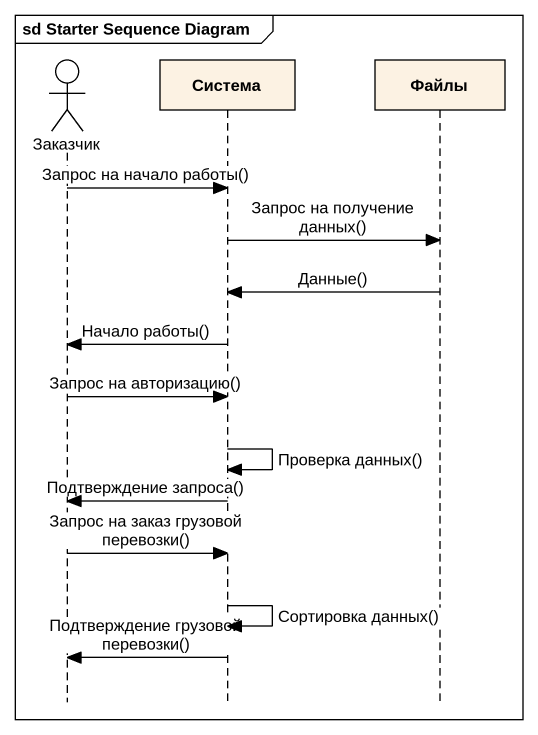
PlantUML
@startuml
mainframe sd Starter Sequence Diagram
hide footbox
actor Заказчик
participant Система
participant Файлы

Заказчик -> Система : Запрос на начало работы()
Система -> Файлы : Запрос на получение данных()
Файлы -> Система : Данные()
Система -> Заказчик : Начало работы()
Заказчик -> Система : Запрос на авторизацию()
Система -> Система : Проверка данных()
Система -> Заказчик : Подтверждение запроса()
Заказчик -> Система : Запрос на заказ грузовой перевозки()
Система -> Система : Сортировка данных()
Система -> Заказчик : Подтверждение грузовой перевозки()
@enduml
